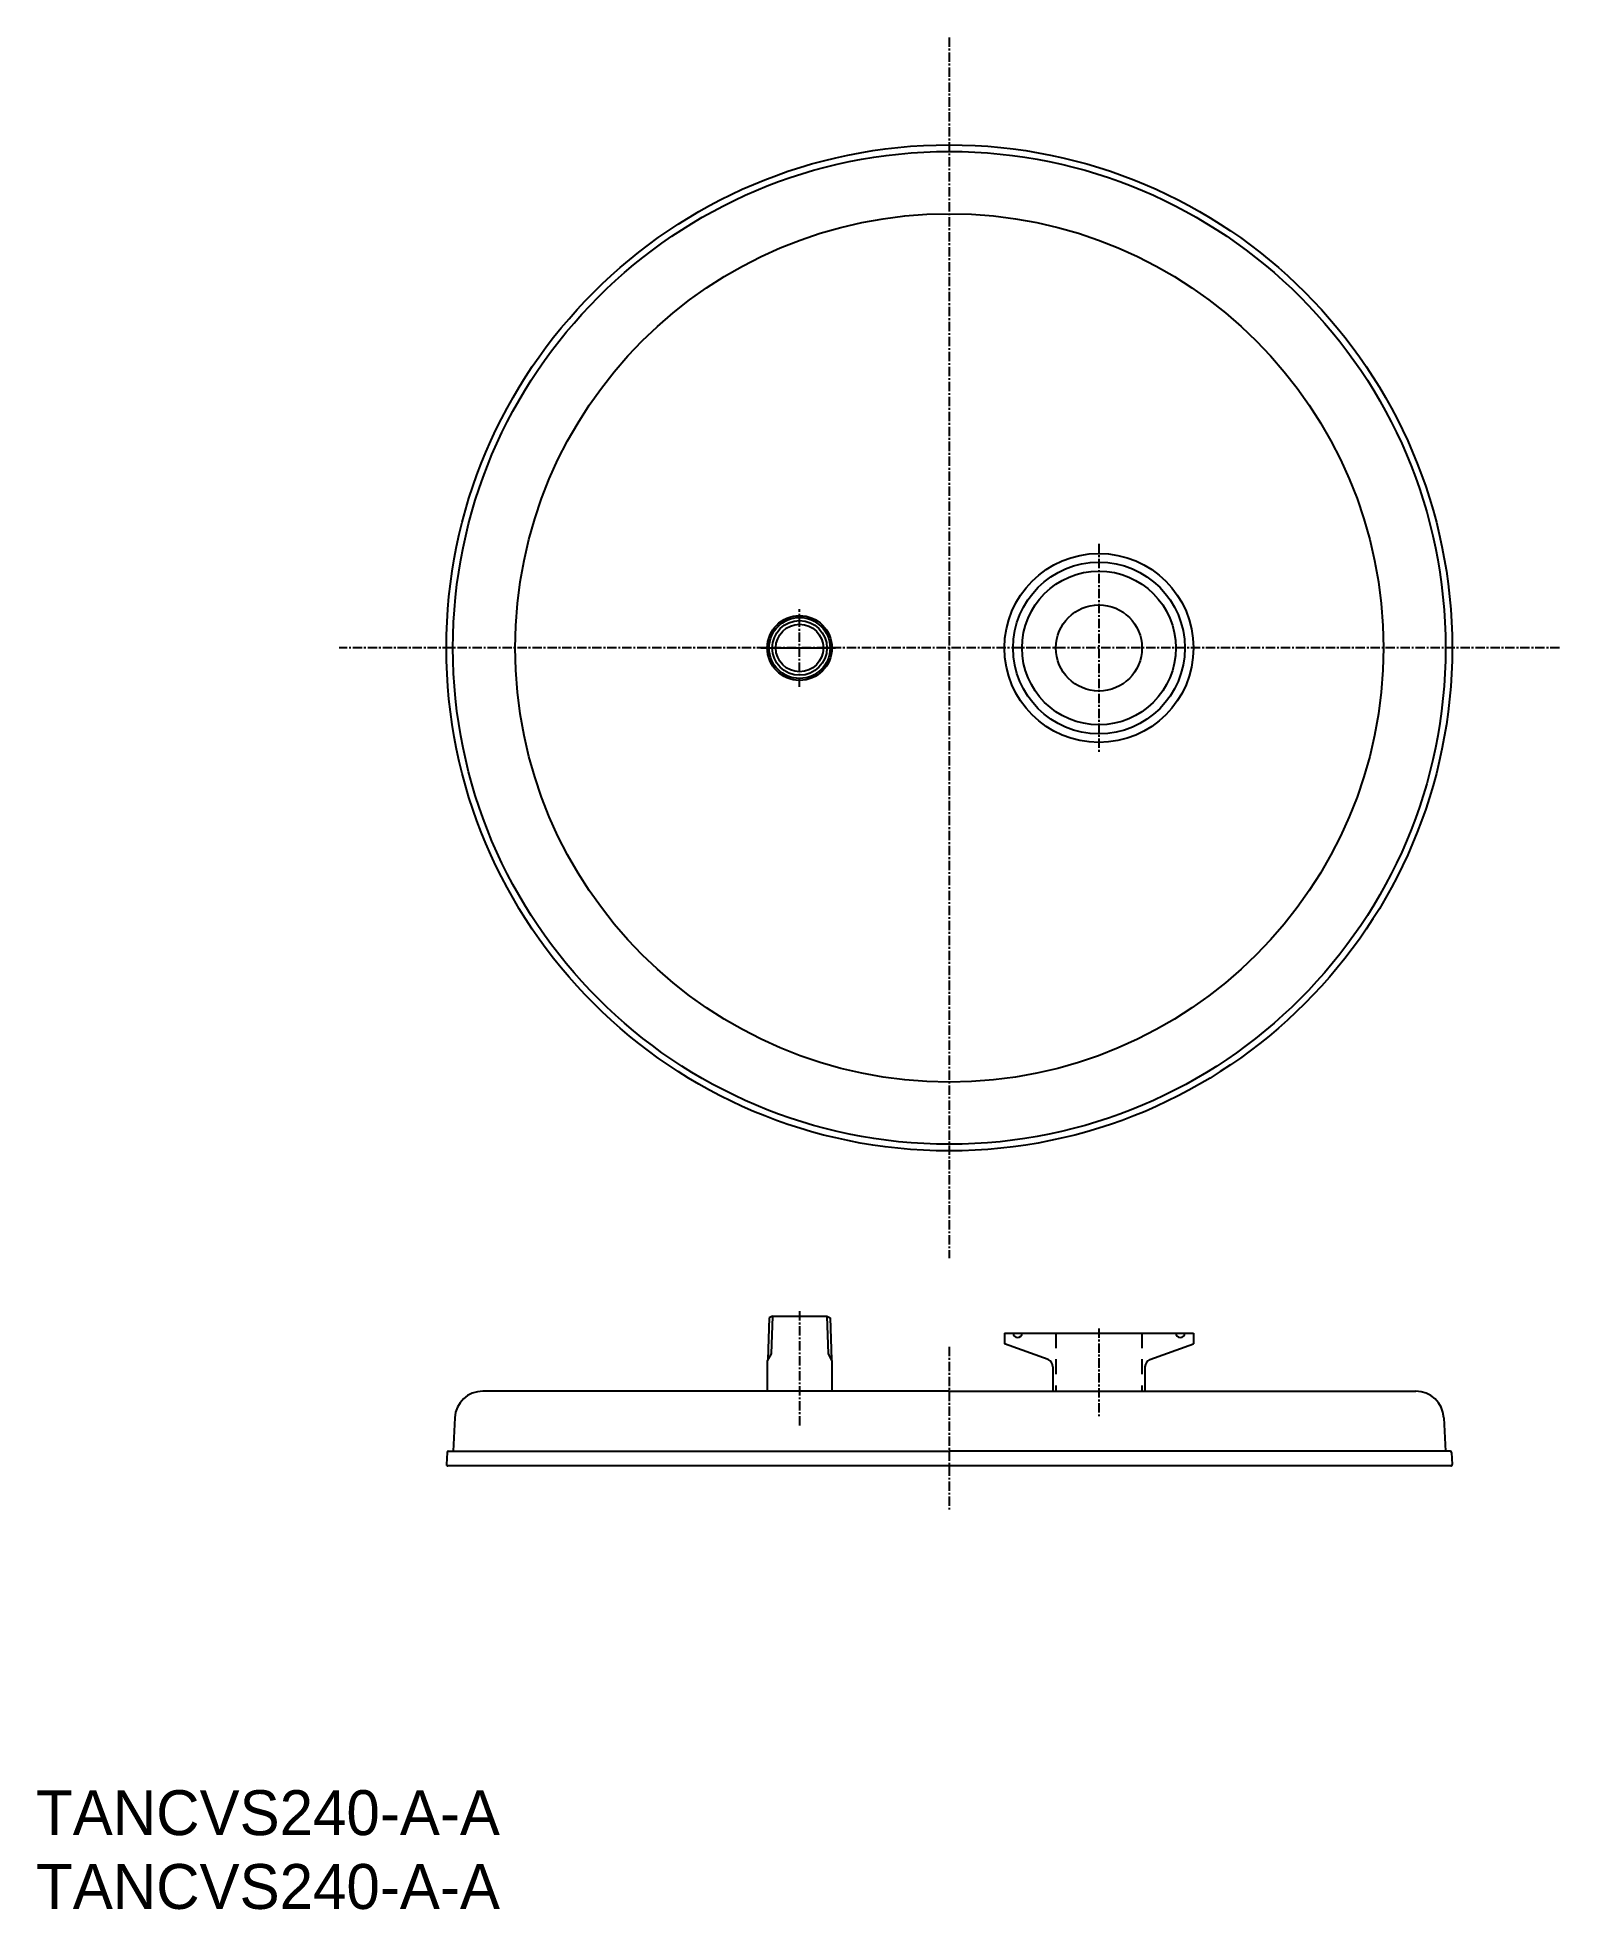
# Model space of a CAD drawing. Extents: x -10 to 397, y 30 to 530.
import ezdxf

# ---------------------------------------------------------------- set-up
doc = ezdxf.new("R2010")
doc.units = 0
doc.header["$LTSCALE"] = 2
for name, pattern in [('CENS', [13, 10, -1, 1, -1]), ('CENTER', [2, 1.25, -0.25, 0.25, -0.25]), ('DASHED', [3.5, 2, -1.5])]:
    doc.linetypes.add(name, pattern=pattern)
doc.layers.get('0').update_dxf_attribs({"linetype": 'CONTINUOUS'})
doc.layers.add('CENTER', color=1, linetype='CENTER')

msp = doc.modelspace()

# ---------------------------------------------------------------- linework, layer by layer
at = {"color": 1, "linetype": 'CENTER'}
for p, q in [((273.81, 394.77), (273.81, 339.22)), ((193.81, 356.61), (193.81, 377.37)), ((193.81, 189.78), (193.81, 158.98)), ((273.81, 185.21), (273.81, 161.35))]:
    msp.add_line(p, q, dxfattribs=at)
at = {"color": 1, "linetype": 'CENS'}
msp.add_line((183.43, 366.99), (204.19, 366.99), dxfattribs=at)
at = {"color": 7, "linetype": 'CONTINUOUS'}
for p, q in [((185.67, 187.98), (185.32, 176.82)), ((186.54, 188.44), (185.67, 187.98)), ((186.54, 188.44), (201.09, 188.44)), ((201.09, 188.44), (201.96, 187.98)), ((201.96, 187.98), (202.31, 176.82)), ((248.56, 183.94), (299.06, 183.94)), ((248.56, 183.94), (248.56, 181.09)), ((260.2, 176.85), (248.56, 181.09)), ((287.43, 176.85), (299.06, 181.09)), ((299.06, 183.94), (299.06, 181.09)), ((186.22, 178.39), (185.16, 176.55)), ((185.16, 176.55), (185.16, 168.44)), ((201.41, 178.39), (202.46, 176.55)), ((202.46, 176.55), (202.46, 168.44)), ((261.51, 174.97), (261.51, 168.44)), ((286.11, 174.97), (286.11, 168.44)), ((233.81, 168.44), (109.17, 168.44)), ((233.81, 168.44), (358.46, 168.44)), ((101.68, 161.33), (101.22, 152.44)), ((365.95, 161.33), (366.41, 152.44)), ((99.59, 152.06), (99.43, 148.86)), ((99.99, 152.44), (233.81, 152.44)), ((367.64, 152.44), (233.81, 152.44)), ((368.03, 152.06), (368.2, 148.86)), ((367.8, 148.44), (99.83, 148.44))]:
    msp.add_line(p, q, dxfattribs=at)
at = {"color": 3, "linetype": 'CONTINUOUS'}
for p, q in [((186.54, 188.44), (186.22, 178.39)), ((201.09, 188.44), (201.41, 178.39))]:
    msp.add_line(p, q, dxfattribs=at)
at = {"color": 3, "linetype": 'DASHED'}
for p, q in [((262.31, 183.94), (262.31, 168.44)), ((285.31, 183.94), (285.31, 168.44))]:
    msp.add_line(p, q, dxfattribs=at)
at = {"color": 7, "linetype": 'CONTINUOUS'}
for centre, radius in [((233.81, 367.02), 134.39), ((233.81, 367.02), 132.62), ((233.81, 367.02), 116), ((273.81, 366.99), 25.25), ((273.81, 366.99), 22.95), ((273.81, 366.99), 20.55), ((193.81, 366.99), 8.65), ((193.81, 366.99), 8.15), ((273.81, 366.99), 11.5), ((193.81, 366.99), 6.35)]:
    msp.add_circle(centre, radius, dxfattribs=at)
at = {"color": 3, "linetype": 'CONTINUOUS'}
msp.add_circle((193.81, 366.99), 7.3, dxfattribs=at)
at = {"color": 7, "linetype": 'CONTINUOUS'}
for centre, radius, start, end in [((252.06, 183.94), 1.2, 180, 0), ((295.56, 183.94), 1.2, 180, 0), ((259.51, 174.97), 2, 0, 70), ((288.11, 174.97), 2, 110, 180), ((109.17, 160.94), 7.5, 90, 177), ((358.46, 160.94), 7.5, 3, 90), ((99.99, 152.04), 0.4, 90, 177), ((367.64, 152.04), 0.4, 3, 90), ((99.83, 148.84), 0.4, 177, 270), ((367.8, 148.84), 0.4, 270, 3)]:
    msp.add_arc(centre, radius, start, end, dxfattribs=at)
at = {"layer": 'CENTER', "color": 1, "linetype": 'CENTER'}
for p, q in [((233.81, 530.11), (233.81, 203.94)), ((396.9, 367.02), (70.73, 367.02)), ((233.81, 180.3), (233.81, 136.57))]:
    msp.add_line(p, q, dxfattribs=at)

# ---------------------------------------------------------------- texts
for p in [(-10.22, 49.82), (-10.22, 30.1)]:
    msp.add_text('TANCVS240-A-A', height=12).set_placement(p)

doc.saveas('drawing.dxf')
